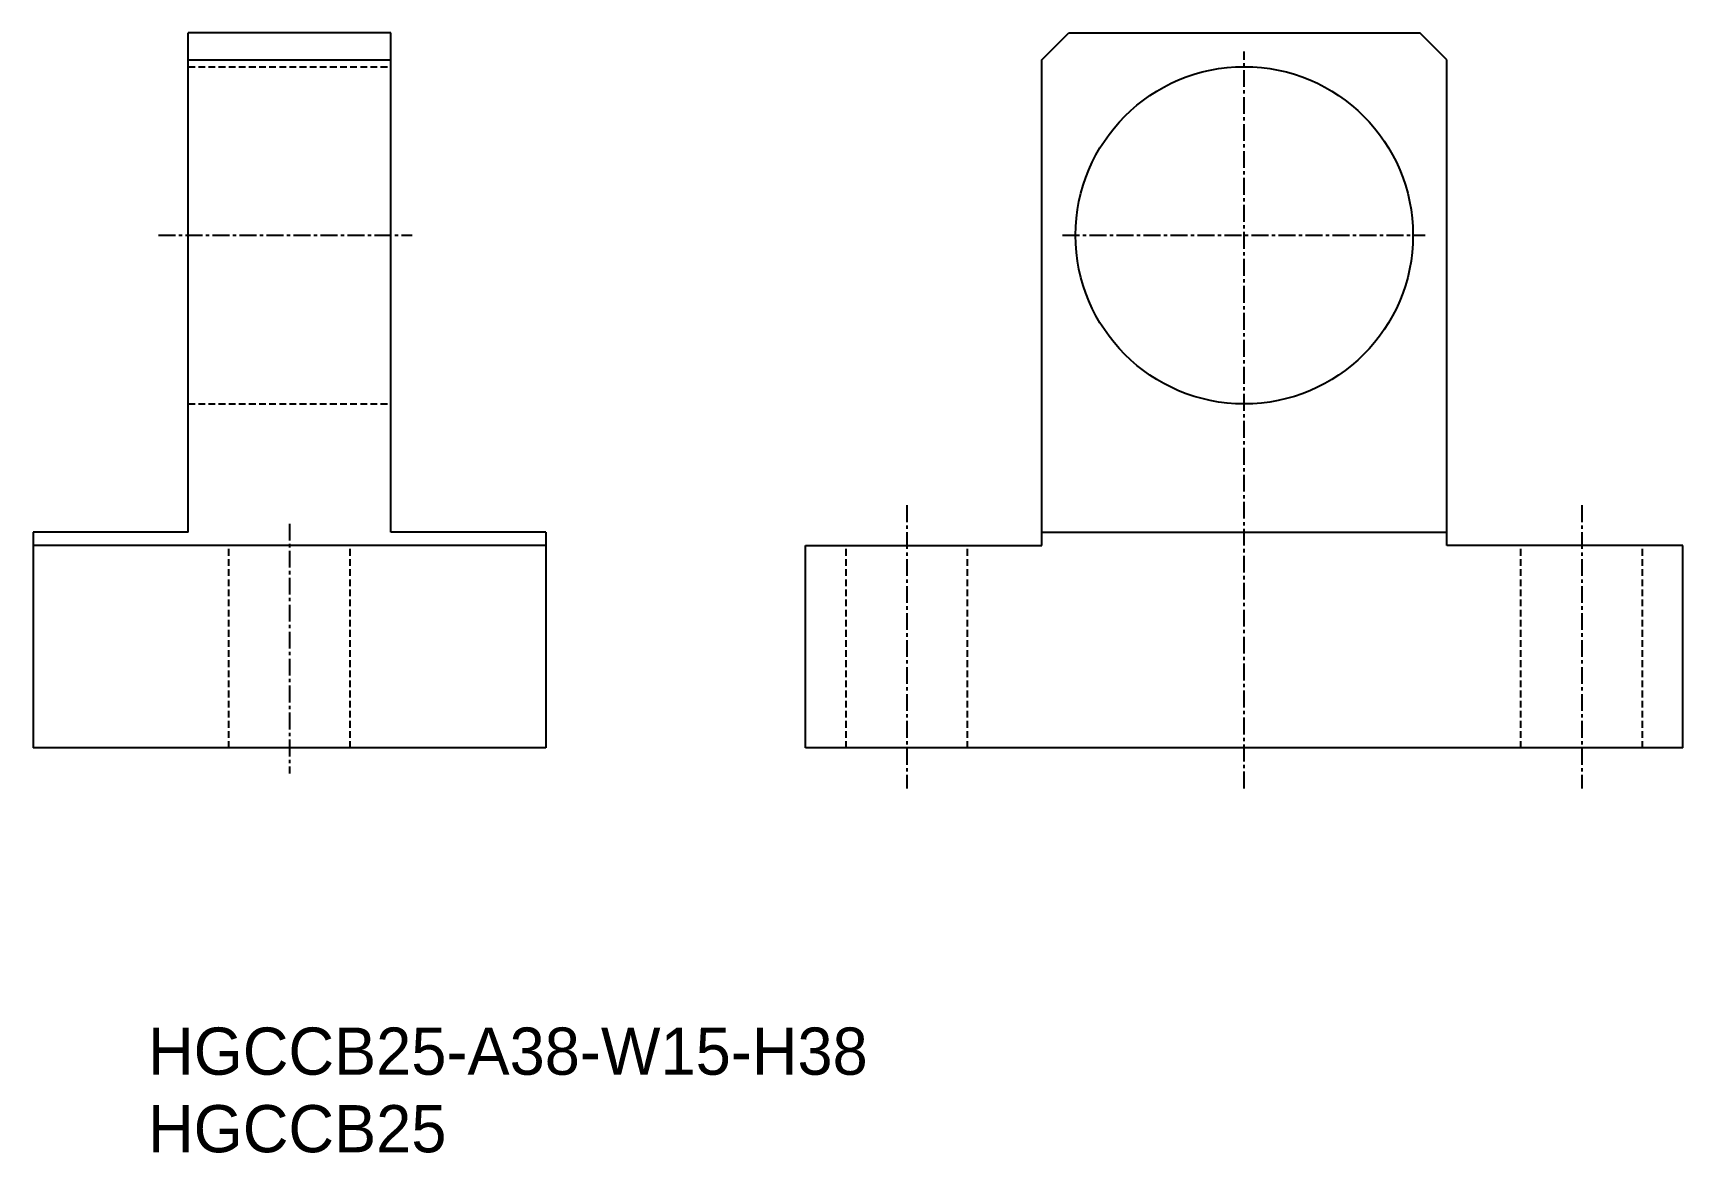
# Model space of a CAD drawing. Extents: x -8 to 114, y 0 to 83.
import ezdxf

# ---------------------------------------------------------------- set-up
doc = ezdxf.new("R2010")
doc.units = 0
doc.linetypes.add('CENTER', pattern=[2, 1.25, -0.25, 0.25, -0.25])
doc.linetypes.add('DASHED', pattern=[0.75, 0.5, -0.25])
doc.layers.get('0').update_dxf_attribs({"linetype": 'CONTINUOUS'})
doc.layers.add('CENTER', color=1, linetype='CENTER')

msp = doc.modelspace()

# ---------------------------------------------------------------- linework, layer by layer
at = {"color": 7, "linetype": 'CONTINUOUS'}
for p, q in [((3.43, 46.4), (3.43, 83.4)), ((18.43, 83.4), (3.43, 83.4)), ((18.43, 46.4), (18.43, 83.4)), ((66.67, 81.4), (68.67, 83.4)), ((68.67, 83.4), (94.67, 83.4)), ((96.67, 81.4), (94.67, 83.4)), ((3.43, 81.4), (3.43, 81.4)), ((3.43, 81.4), (18.43, 81.4)), ((66.67, 45.4), (66.67, 81.4)), ((96.67, 45.4), (96.67, 81.4)), ((3.43, 46.4), (-8.07, 46.4)), ((-8.07, 46.4), (-8.07, 30.4)), ((29.93, 45.4), (-8.07, 45.4)), ((29.93, 46.4), (18.43, 46.4)), ((29.93, 46.4), (29.93, 30.4)), ((49.17, 45.4), (66.67, 45.4)), ((49.17, 30.4), (49.17, 45.4)), ((66.67, 46.4), (96.67, 46.4)), ((114.17, 45.4), (96.67, 45.4)), ((114.17, 30.4), (114.17, 45.4)), ((29.93, 30.4), (-8.07, 30.4)), ((114.17, 30.4), (49.17, 30.4)), ((81.67, 30.4), (80.67, 30.4))]:
    msp.add_line(p, q, dxfattribs=at)
at = {"color": 3, "linetype": 'DASHED'}
for p, q in [((3.43, 80.9), (18.43, 80.9)), ((3.43, 55.9), (18.43, 55.9)), ((6.43, 30.4), (6.43, 45.4)), ((15.43, 30.4), (15.43, 45.4)), ((52.17, 30.4), (52.17, 45.4)), ((61.17, 30.4), (61.17, 45.4)), ((102.17, 30.4), (102.17, 45.4)), ((111.17, 30.4), (111.17, 45.4))]:
    msp.add_line(p, q, dxfattribs=at)
at = {"color": 7, "linetype": 'CONTINUOUS'}
msp.add_circle((81.67, 68.4), 12.5, dxfattribs=at)
at = {"layer": 'CENTER', "color": 1, "linetype": 'CENTER'}
for p, q in [((81.67, 27.4), (81.67, 82.03)), ((1.23, 68.4), (20.03, 68.4)), ((68.21, 68.4), (95.08, 68.4)), ((56.67, 48.4), (56.67, 27.4)), ((106.67, 48.4), (106.67, 27.4)), ((10.93, 47.02), (10.93, 28.52))]:
    msp.add_line(p, q, dxfattribs=at)

# ---------------------------------------------------------------- texts
at = {"color": 7, "linetype": 'CONTINUOUS'}
for s, p in [('HGCCB25-A38-W15-H38', (0.45, 6.18)), ('HGCCB25', (0.45, 0.43))]:
    msp.add_text(s, height=3.5, dxfattribs=at).set_placement(p)

doc.saveas('drawing.dxf')
